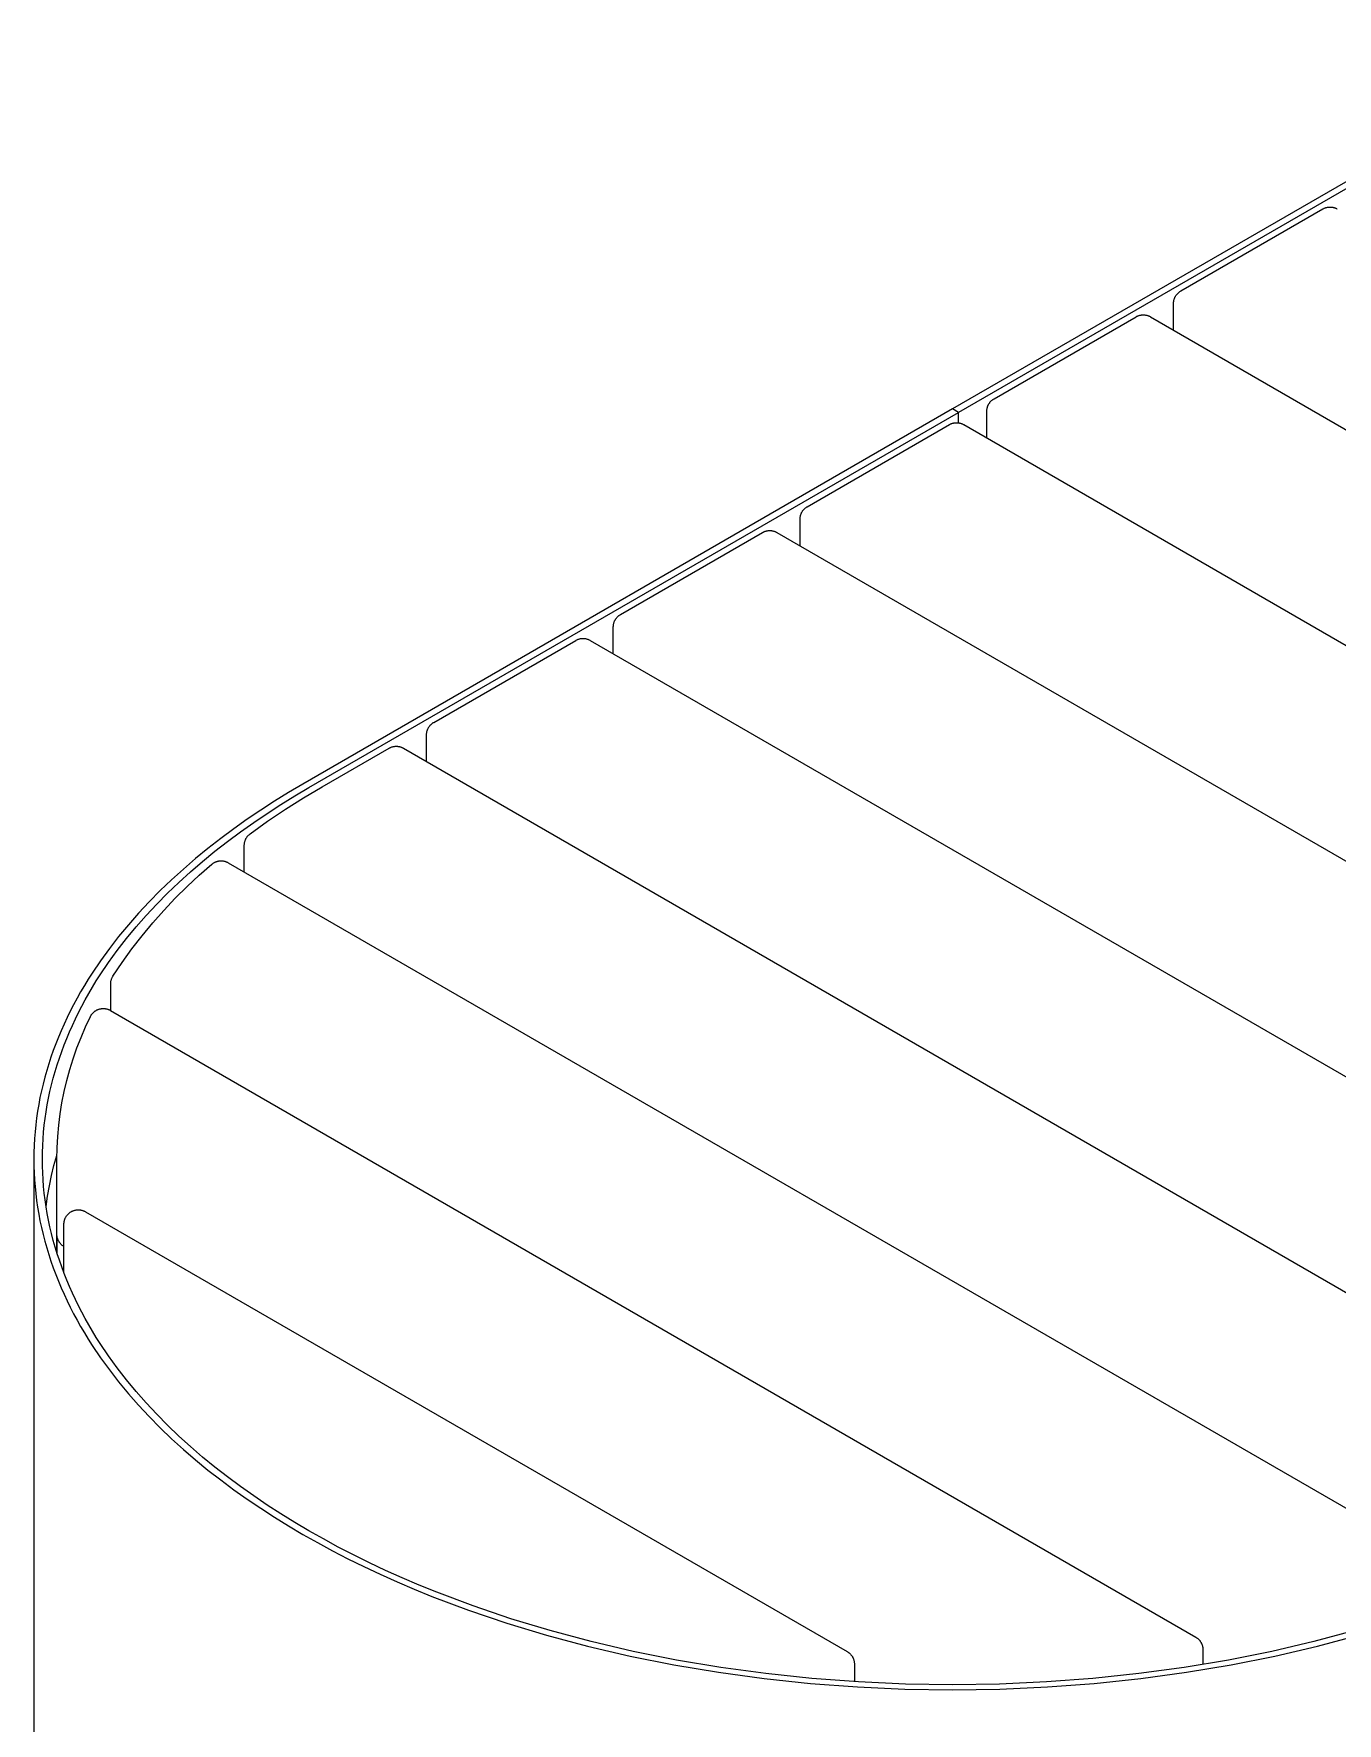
# Model space of a CAD drawing. Header units: inches. Extents: x -4 to 181, y -4 to 117.
# Drawn here: x 138.19 to 156.06, y 84.09 to 107.26 of the extents above; entities that cross this region are included whole.
import ezdxf

# ---------------------------------------------------------------- set-up
doc = ezdxf.new("R2010")
doc.units = ezdxf.units.IN
doc.layers.add('ZANO_R', color=7, linetype='Continuous', lineweight=0)

msp = doc.modelspace()

# ---------------------------------------------------------------- linework, layer by layer
at = {"layer": 'ZANO_R'}
for p, q in [((159.69412, 107.25643), (150.78564, 102.11311)), ((159.77764, 107.20821), (150.86916, 102.06489)), ((153.91654, 103.73015), (155.86527, 104.85525)), ((155.86527, 104.85525), (155.87108, 104.85847)), ((155.87108, 104.85847), (155.877, 104.8615)), ((155.877, 104.8615), (155.88302, 104.86433)), ((155.88302, 104.86433), (155.88913, 104.86695)), ((155.88913, 104.86695), (155.89533, 104.86937)), ((155.89533, 104.86937), (155.9016, 104.87157)), ((155.9016, 104.87157), (155.90795, 104.87356)), ((155.90795, 104.87356), (155.91435, 104.87534)), ((155.91435, 104.87534), (155.92082, 104.87689)), ((155.92082, 104.87689), (155.92733, 104.87823)), ((155.92733, 104.87823), (155.93389, 104.87935)), ((155.93389, 104.87935), (155.94048, 104.88025)), ((155.94048, 104.88025), (155.94709, 104.88092)), ((155.94709, 104.88092), (155.95373, 104.88137)), ((155.95373, 104.88137), (155.96037, 104.88159)), ((155.96037, 104.88159), (155.96702, 104.88159)), ((155.96702, 104.88159), (155.97367, 104.88137)), ((155.97367, 104.88137), (155.9803, 104.88092)), ((155.9803, 104.88092), (155.98692, 104.88025)), ((155.98692, 104.88025), (155.9935, 104.87935)), ((155.9935, 104.87935), (156.00006, 104.87823)), ((156.00006, 104.87823), (156.00657, 104.87689)), ((156.00657, 104.87689), (156.01304, 104.87534)), ((156.01304, 104.87534), (156.01945, 104.87356)), ((156.01945, 104.87356), (156.02579, 104.87157)), ((156.02579, 104.87157), (156.03206, 104.86937)), ((156.03206, 104.86937), (156.03826, 104.86695)), ((156.03826, 104.86695), (156.04437, 104.86433)), ((156.04437, 104.86433), (156.05039, 104.8615)), ((156.05039, 104.8615), (156.05631, 104.85847)), ((156.05631, 104.85847), (156.06212, 104.85525)), ((153.81811, 103.55967), (153.81823, 103.56632)), ((153.81811, 103.19342), (153.81811, 103.55967)), ((153.81823, 103.56632), (153.81856, 103.57296)), ((153.81856, 103.57296), (153.81912, 103.57958)), ((153.81912, 103.57958), (153.81991, 103.58619)), ((153.81991, 103.58619), (153.82091, 103.59276)), ((153.82091, 103.59276), (153.82214, 103.59929)), ((153.82214, 103.59929), (153.82359, 103.60578)), ((153.82359, 103.60578), (153.82526, 103.61222)), ((153.82526, 103.61222), (153.82714, 103.6186)), ((153.82714, 103.6186), (153.82924, 103.62491)), ((153.82924, 103.62491), (153.83155, 103.63114)), ((153.83155, 103.63114), (153.83407, 103.6373)), ((153.83407, 103.6373), (153.83679, 103.64336)), ((153.83679, 103.64336), (153.83972, 103.64933)), ((153.83972, 103.64933), (153.84285, 103.6552)), ((153.84285, 103.6552), (153.84617, 103.66096)), ((153.84617, 103.66096), (153.84969, 103.6666)), ((153.84969, 103.6666), (153.8534, 103.67212)), ((153.8534, 103.67212), (153.85729, 103.67752)), ((153.85729, 103.67752), (153.86136, 103.68278)), ((153.86136, 103.68278), (153.8656, 103.68789)), ((153.8656, 103.68789), (153.87002, 103.69286)), ((153.87002, 103.69286), (153.8746, 103.69768)), ((153.8746, 103.69768), (153.87934, 103.70235)), ((153.87934, 103.70235), (153.88424, 103.70684)), ((153.88424, 103.70684), (153.88928, 103.71118)), ((153.88928, 103.71118), (153.89447, 103.71533)), ((153.89447, 103.71533), (153.8998, 103.71932)), ((153.8998, 103.71932), (153.90525, 103.72311)), ((153.90525, 103.72311), (153.91084, 103.72673)), ((153.91084, 103.72673), (153.91654, 103.73015)), ((151.35535, 102.25144), (153.30408, 103.37654)), ((153.30408, 103.37654), (153.30989, 103.37977)), ((153.30989, 103.37977), (153.31581, 103.3828)), ((153.31581, 103.3828), (153.32183, 103.38563)), ((153.32183, 103.38563), (153.32794, 103.38825)), ((153.32794, 103.38825), (153.33414, 103.39066)), ((153.33414, 103.39066), (153.34041, 103.39287)), ((153.34041, 103.39287), (153.34676, 103.39486)), ((153.34676, 103.39486), (153.35316, 103.39663)), ((153.35316, 103.39663), (153.35963, 103.39819)), ((153.35963, 103.39819), (153.36614, 103.39953)), ((153.36614, 103.39953), (153.3727, 103.40065)), ((153.3727, 103.40065), (153.37929, 103.40154)), ((153.37929, 103.40154), (153.3859, 103.40222)), ((153.3859, 103.40222), (153.39254, 103.40266)), ((153.39254, 103.40266), (153.39918, 103.40289)), ((153.39918, 103.40289), (153.40583, 103.40289)), ((153.40583, 103.40289), (153.41248, 103.40266)), ((153.41248, 103.40266), (153.41911, 103.40222)), ((153.41911, 103.40222), (153.42573, 103.40154)), ((153.42573, 103.40154), (153.43232, 103.40065)), ((153.43232, 103.40065), (153.43887, 103.39953)), ((153.43887, 103.39953), (153.44538, 103.39819)), ((153.44538, 103.39819), (153.45185, 103.39663)), ((153.45185, 103.39663), (153.45826, 103.39486)), ((153.45826, 103.39486), (153.4646, 103.39287)), ((153.4646, 103.39287), (153.47087, 103.39066)), ((153.47087, 103.39066), (153.47707, 103.38825)), ((153.47707, 103.38825), (153.48318, 103.38563)), ((153.48318, 103.38563), (153.4892, 103.3828)), ((153.4892, 103.3828), (153.49512, 103.37977)), ((153.49512, 103.37977), (153.50093, 103.37654)), ((153.50093, 103.37654), (170.59409, 93.50781)), ((151.26805, 102.14621), (151.27036, 102.15244)), ((151.27036, 102.15244), (151.27288, 102.1586)), ((151.27288, 102.1586), (151.2756, 102.16466)), ((151.2756, 102.16466), (151.27853, 102.17063)), ((151.27853, 102.17063), (151.28166, 102.1765)), ((151.28166, 102.1765), (151.28498, 102.18226)), ((151.28498, 102.18226), (151.2885, 102.1879)), ((151.2885, 102.1879), (151.29221, 102.19342)), ((151.29221, 102.19342), (151.2961, 102.19881)), ((151.2961, 102.19881), (151.30017, 102.20407)), ((151.30017, 102.20407), (151.30441, 102.20919)), ((151.30441, 102.20919), (151.30883, 102.21416)), ((151.30883, 102.21416), (151.31341, 102.21898)), ((151.31341, 102.21898), (151.31815, 102.22364)), ((151.31815, 102.22364), (151.32305, 102.22814)), ((151.32305, 102.22814), (151.32809, 102.23247)), ((151.32809, 102.23247), (151.33328, 102.23663)), ((151.33328, 102.23663), (151.33861, 102.24061)), ((151.33861, 102.24061), (151.34407, 102.24441)), ((151.34407, 102.24441), (151.34965, 102.24802)), ((151.34965, 102.24802), (151.35535, 102.25144)), ((150.78564, 102.11311), (141.87715, 96.9698)), ((141.96067, 96.92158), (150.86916, 102.06489)), ((150.77922, 101.91416), (150.78557, 101.91616)), ((150.78557, 101.91616), (150.79198, 101.91793)), ((150.86916, 102.06489), (150.78564, 102.11311)), ((150.79198, 101.91793), (150.79844, 101.91949)), ((150.79844, 101.91949), (150.80495, 101.92083)), ((150.80495, 101.92083), (150.81151, 101.92194)), ((150.81151, 101.92194), (150.8181, 101.92284)), ((150.8181, 101.92284), (150.82471, 101.92351)), ((150.82471, 101.92351), (150.83135, 101.92396)), ((150.83135, 101.92396), (150.83799, 101.92419)), ((150.83799, 101.92419), (150.84464, 101.92419)), ((150.84464, 101.92419), (150.85129, 101.92396)), ((150.85129, 101.92396), (150.85792, 101.92351)), ((150.85792, 101.92351), (150.86454, 101.92284)), ((150.86454, 101.92284), (150.87113, 101.92194)), ((150.86916, 101.92224), (150.86916, 102.06489)), ((150.87113, 101.92194), (150.87768, 101.92083)), ((150.87768, 101.92083), (150.88419, 101.91949)), ((150.88419, 101.91949), (150.89066, 101.91793)), ((150.89066, 101.91793), (150.89707, 101.91616)), ((150.89707, 101.91616), (150.90341, 101.91416)), ((151.25692, 102.08097), (151.25704, 102.08761)), ((151.25692, 101.71472), (151.25692, 102.08097)), ((151.25704, 102.08761), (151.25737, 102.09426)), ((151.25737, 102.09426), (151.25793, 102.10088)), ((151.25793, 102.10088), (151.25872, 102.10748)), ((151.25872, 102.10748), (151.25972, 102.11406)), ((151.25972, 102.11406), (151.26095, 102.12059)), ((151.26095, 102.12059), (151.2624, 102.12708)), ((151.2624, 102.12708), (151.26407, 102.13352)), ((151.26407, 102.13352), (151.26595, 102.1399)), ((151.26595, 102.1399), (151.26805, 102.14621)), ((148.79416, 100.77274), (150.74289, 101.89784)), ((150.74289, 101.89784), (150.74871, 101.90107)), ((150.74871, 101.90107), (150.75462, 101.9041)), ((150.75462, 101.9041), (150.76064, 101.90692)), ((150.76064, 101.90692), (150.76675, 101.90955)), ((150.76675, 101.90955), (150.77295, 101.91196)), ((150.77295, 101.91196), (150.77922, 101.91416)), ((150.90341, 101.91416), (150.90968, 101.91196)), ((150.90968, 101.91196), (150.91588, 101.90955)), ((150.91588, 101.90955), (150.92199, 101.90692)), ((150.92199, 101.90692), (150.92801, 101.9041)), ((150.92801, 101.9041), (150.93393, 101.90107)), ((150.93393, 101.90107), (150.93974, 101.89784)), ((150.93974, 101.89784), (168.0329, 92.0291)), ((148.7669, 100.75377), (148.77209, 100.75793)), ((148.77209, 100.75793), (148.77742, 100.76191)), ((148.77742, 100.76191), (148.78288, 100.76571)), ((148.78288, 100.76571), (148.78846, 100.76932)), ((148.78846, 100.76932), (148.79416, 100.77274)), ((148.69573, 100.60226), (148.69585, 100.60891)), ((148.69573, 100.23601), (148.69573, 100.60226)), ((148.69585, 100.60891), (148.69618, 100.61555)), ((148.69618, 100.61555), (148.69674, 100.62218)), ((148.69674, 100.62218), (148.69753, 100.62878)), ((148.69753, 100.62878), (148.69854, 100.63535)), ((148.69854, 100.63535), (148.69976, 100.64189)), ((148.69976, 100.64189), (148.70121, 100.64838)), ((148.70121, 100.64838), (148.70288, 100.65482)), ((148.70288, 100.65482), (148.70476, 100.66119)), ((148.70476, 100.66119), (148.70686, 100.6675)), ((148.70686, 100.6675), (148.70917, 100.67374)), ((148.70917, 100.67374), (148.71169, 100.67989)), ((148.71169, 100.67989), (148.71441, 100.68596)), ((148.71441, 100.68596), (148.71734, 100.69193)), ((148.71734, 100.69193), (148.72047, 100.69779)), ((148.72047, 100.69779), (148.72379, 100.70355)), ((148.72379, 100.70355), (148.72731, 100.7092)), ((148.72731, 100.7092), (148.73102, 100.71472)), ((148.73102, 100.71472), (148.73491, 100.72011)), ((148.73491, 100.72011), (148.73898, 100.72537)), ((148.73898, 100.72537), (148.74322, 100.73049)), ((148.74322, 100.73049), (148.74764, 100.73546)), ((148.74764, 100.73546), (148.75222, 100.74028)), ((148.75222, 100.74028), (148.75696, 100.74494)), ((148.75696, 100.74494), (148.76186, 100.74944)), ((148.76186, 100.74944), (148.7669, 100.75377)), ((146.23297, 99.29404), (148.1817, 100.41914)), ((148.1817, 100.41914), (148.18752, 100.42236)), ((148.18752, 100.42236), (148.19344, 100.42539)), ((148.19344, 100.42539), (148.19945, 100.42822)), ((148.19945, 100.42822), (148.20556, 100.43084)), ((148.20556, 100.43084), (148.21176, 100.43326)), ((148.21176, 100.43326), (148.21803, 100.43546)), ((148.21803, 100.43546), (148.22438, 100.43745)), ((148.22438, 100.43745), (148.23079, 100.43923)), ((148.23079, 100.43923), (148.23725, 100.44078)), ((148.23725, 100.44078), (148.24376, 100.44212)), ((148.24376, 100.44212), (148.25032, 100.44324)), ((148.25032, 100.44324), (148.25691, 100.44414)), ((148.25691, 100.44414), (148.26352, 100.44481)), ((148.26352, 100.44481), (148.27016, 100.44526)), ((148.27016, 100.44526), (148.2768, 100.44548)), ((148.2768, 100.44548), (148.28345, 100.44548)), ((148.28345, 100.44548), (148.2901, 100.44526)), ((148.2901, 100.44526), (148.29673, 100.44481)), ((148.29673, 100.44481), (148.30335, 100.44414)), ((148.30335, 100.44414), (148.30994, 100.44324)), ((148.30994, 100.44324), (148.31649, 100.44212)), ((148.31649, 100.44212), (148.323, 100.44078)), ((148.323, 100.44078), (148.32947, 100.43923)), ((148.32947, 100.43923), (148.33588, 100.43745)), ((148.33588, 100.43745), (148.34222, 100.43546)), ((148.34222, 100.43546), (148.3485, 100.43326)), ((148.3485, 100.43326), (148.35469, 100.43084)), ((148.35469, 100.43084), (148.3608, 100.42822)), ((148.3608, 100.42822), (148.36682, 100.42539)), ((148.36682, 100.42539), (148.37274, 100.42236)), ((148.37274, 100.42236), (148.37855, 100.41914)), ((148.37855, 100.41914), (165.47171, 90.5504)), ((146.13466, 99.13021), (146.13499, 99.13685)), ((146.13499, 99.13685), (146.13555, 99.14347)), ((146.13555, 99.14347), (146.13634, 99.15008)), ((146.13634, 99.15008), (146.13735, 99.15665)), ((146.13735, 99.15665), (146.13857, 99.16318)), ((146.13857, 99.16318), (146.14002, 99.16967)), ((146.14002, 99.16967), (146.14169, 99.17611)), ((146.14169, 99.17611), (146.14357, 99.18249)), ((146.14357, 99.18249), (146.14567, 99.1888)), ((146.14567, 99.1888), (146.14798, 99.19503)), ((146.14798, 99.19503), (146.1505, 99.20119)), ((146.1505, 99.20119), (146.15322, 99.20725)), ((146.15322, 99.20725), (146.15615, 99.21322)), ((146.15615, 99.21322), (146.15928, 99.21909)), ((146.15928, 99.21909), (146.1626, 99.22485)), ((146.1626, 99.22485), (146.16612, 99.23049)), ((146.16612, 99.23049), (146.16983, 99.23601)), ((146.16983, 99.23601), (146.17372, 99.24141)), ((146.17372, 99.24141), (146.17779, 99.24666)), ((146.17779, 99.24666), (146.18203, 99.25178)), ((146.18203, 99.25178), (146.18645, 99.25675)), ((146.18645, 99.25675), (146.19103, 99.26157)), ((146.19103, 99.26157), (146.19577, 99.26624)), ((146.19577, 99.26624), (146.20067, 99.27073)), ((146.20067, 99.27073), (146.20571, 99.27507)), ((146.20571, 99.27507), (146.2109, 99.27922)), ((146.2109, 99.27922), (146.21623, 99.28321)), ((146.21623, 99.28321), (146.22169, 99.287)), ((146.22169, 99.287), (146.22727, 99.29062)), ((146.22727, 99.29062), (146.23297, 99.29404)), ((143.67178, 97.81533), (145.62051, 98.94043)), ((145.62051, 98.94043), (145.62633, 98.94366)), ((145.62633, 98.94366), (145.63225, 98.94669)), ((145.63225, 98.94669), (145.63826, 98.94952)), ((145.63826, 98.94952), (145.64437, 98.95214)), ((145.64437, 98.95214), (145.65057, 98.95455)), ((145.65057, 98.95455), (145.65684, 98.95676)), ((145.65684, 98.95676), (145.66319, 98.95875)), ((145.66319, 98.95875), (145.6696, 98.96052)), ((145.6696, 98.96052), (145.67606, 98.96208)), ((145.67606, 98.96208), (145.68257, 98.96342)), ((145.68257, 98.96342), (145.68913, 98.96454)), ((145.68913, 98.96454), (145.69572, 98.96543)), ((145.69572, 98.96543), (145.70233, 98.96611)), ((145.70233, 98.96611), (145.70897, 98.96655)), ((145.70897, 98.96655), (145.71561, 98.96678)), ((145.71561, 98.96678), (145.72226, 98.96678)), ((145.72226, 98.96678), (145.72891, 98.96655)), ((145.72891, 98.96655), (145.73554, 98.96611)), ((145.73554, 98.96611), (145.74216, 98.96543)), ((145.74216, 98.96543), (145.74875, 98.96454)), ((145.74875, 98.96454), (145.7553, 98.96342)), ((145.7553, 98.96342), (145.76182, 98.96208)), ((145.76182, 98.96208), (145.76828, 98.96052)), ((145.76828, 98.96052), (145.77469, 98.95875)), ((145.77469, 98.95875), (145.78103, 98.95676)), ((145.78103, 98.95676), (145.78731, 98.95455)), ((145.78731, 98.95455), (145.7935, 98.95214)), ((145.7935, 98.95214), (145.79961, 98.94952)), ((145.79961, 98.94952), (145.80563, 98.94669)), ((145.80563, 98.94669), (145.81155, 98.94366)), ((145.81155, 98.94366), (145.81736, 98.94043)), ((145.81736, 98.94043), (162.91052, 89.0717)), ((146.13454, 99.12356), (146.13466, 99.13021)), ((146.13454, 98.75731), (146.13454, 99.12356)), ((143.59809, 97.74039), (143.60142, 97.74615)), ((143.60142, 97.74615), (143.60493, 97.75179)), ((143.60493, 97.75179), (143.60864, 97.75731)), ((143.60864, 97.75731), (143.61253, 97.7627)), ((143.61253, 97.7627), (143.6166, 97.76796)), ((143.6166, 97.76796), (143.62084, 97.77308)), ((143.62084, 97.77308), (143.62526, 97.77805)), ((143.62526, 97.77805), (143.62984, 97.78287)), ((143.62984, 97.78287), (143.63458, 97.78753)), ((143.63458, 97.78753), (143.63948, 97.79203)), ((143.63948, 97.79203), (143.64452, 97.79636)), ((143.64452, 97.79636), (143.64971, 97.80052)), ((143.64971, 97.80052), (143.65504, 97.8045)), ((143.65504, 97.8045), (143.6605, 97.8083)), ((143.6605, 97.8083), (143.66608, 97.81191)), ((143.66608, 97.81191), (143.67178, 97.81533)), ((143.57336, 97.64486), (143.57347, 97.6515)), ((143.57336, 97.27861), (143.57336, 97.64486)), ((143.57347, 97.6515), (143.5738, 97.65814)), ((143.5738, 97.65814), (143.57437, 97.66477)), ((143.57437, 97.66477), (143.57515, 97.67137)), ((143.57515, 97.67137), (143.57616, 97.67795)), ((143.57616, 97.67795), (143.57739, 97.68448)), ((143.57739, 97.68448), (143.57883, 97.69097)), ((143.57883, 97.69097), (143.5805, 97.69741)), ((143.5805, 97.69741), (143.58238, 97.70379)), ((143.58238, 97.70379), (143.58448, 97.7101)), ((143.58448, 97.7101), (143.58679, 97.71633)), ((143.58679, 97.71633), (143.58931, 97.72249)), ((143.58931, 97.72249), (143.59203, 97.72855)), ((143.59203, 97.72855), (143.59496, 97.73452)), ((143.59496, 97.73452), (143.59809, 97.74039)), ((142.14064, 96.93133), (143.05932, 97.46173)), ((143.05932, 97.46173), (143.06514, 97.46496)), ((143.06514, 97.46496), (143.07106, 97.46799)), ((143.07106, 97.46799), (143.07708, 97.47081)), ((143.07708, 97.47081), (143.08319, 97.47344)), ((143.08319, 97.47344), (143.08938, 97.47585)), ((143.08938, 97.47585), (143.09565, 97.47805)), ((143.09565, 97.47805), (143.102, 97.48004)), ((143.102, 97.48004), (143.10841, 97.48182)), ((143.10841, 97.48182), (143.11487, 97.48338)), ((143.11487, 97.48338), (143.12139, 97.48472)), ((143.12139, 97.48472), (143.12794, 97.48583)), ((143.12794, 97.48583), (143.13453, 97.48673)), ((143.13453, 97.48673), (143.14114, 97.4874)), ((143.14114, 97.4874), (143.14778, 97.48785)), ((143.14778, 97.48785), (143.15442, 97.48808)), ((143.15442, 97.48808), (143.16107, 97.48808)), ((143.16107, 97.48808), (143.16772, 97.48785)), ((143.16772, 97.48785), (143.17435, 97.4874)), ((143.17435, 97.4874), (143.18097, 97.48673)), ((143.18097, 97.48673), (143.18756, 97.48583)), ((143.18756, 97.48583), (143.19411, 97.48472)), ((143.19411, 97.48472), (143.20063, 97.48338)), ((143.20063, 97.48338), (143.20709, 97.48182)), ((143.20709, 97.48182), (143.2135, 97.48004)), ((143.2135, 97.48004), (143.21984, 97.47805)), ((143.21984, 97.47805), (143.22612, 97.47585)), ((143.22612, 97.47585), (143.23231, 97.47344)), ((143.23231, 97.47344), (143.23842, 97.47081)), ((143.23842, 97.47081), (143.24444, 97.46799)), ((143.24444, 97.46799), (143.25036, 97.46496)), ((143.25036, 97.46496), (143.25617, 97.46173)), ((143.25617, 97.46173), (160.34933, 87.59299)), ((141.68162, 96.85437), (141.48887, 96.73539)), ((141.87715, 96.9698), (141.68162, 96.85437)), ((141.76697, 96.80723), (141.96067, 96.92158)), ((141.88749, 96.78102), (142.14064, 96.93133)), ((141.29915, 96.61288), (141.11272, 96.48684)), ((141.48887, 96.73539), (141.29915, 96.61288)), ((141.38809, 96.568), (141.57603, 96.68937)), ((141.39425, 96.45956), (141.63864, 96.62372)), ((141.57603, 96.68937), (141.76697, 96.80723)), ((141.63864, 96.62372), (141.88749, 96.78102)), ((140.92982, 96.3573), (140.75071, 96.2243)), ((141.11272, 96.48684), (140.92982, 96.3573)), ((141.02222, 96.31483), (141.20341, 96.44315)), ((141.15454, 96.28866), (141.39425, 96.45956)), ((141.20341, 96.44315), (141.38809, 96.568)), ((140.75071, 96.2243), (140.57564, 96.08786)), ((140.67136, 96.04791), (140.84479, 96.18307)), ((140.84479, 96.18307), (141.02222, 96.31483)), ((141.07446, 96.13018), (141.07458, 96.13701)), ((141.07446, 95.76394), (141.07446, 96.13018)), ((141.07458, 96.13701), (141.07494, 96.14382)), ((141.07494, 96.14382), (141.07553, 96.15061)), ((141.07553, 96.15061), (141.07635, 96.15739)), ((141.07635, 96.15739), (141.07741, 96.16412)), ((141.07741, 96.16412), (141.0787, 96.17082)), ((141.0787, 96.17082), (141.08023, 96.17747)), ((141.08023, 96.17747), (141.08198, 96.18407)), ((141.08198, 96.18407), (141.08396, 96.19059)), ((141.08396, 96.19059), (141.08617, 96.19705)), ((141.08617, 96.19705), (141.0886, 96.20342)), ((141.0886, 96.20342), (141.09124, 96.20971)), ((141.09124, 96.20971), (141.09411, 96.2159)), ((141.09411, 96.2159), (141.09718, 96.22199)), ((141.09718, 96.22199), (141.10047, 96.22797)), ((141.10047, 96.22797), (141.10396, 96.23383)), ((141.10396, 96.23383), (141.10765, 96.23957)), ((141.10765, 96.23957), (141.11154, 96.24517)), ((141.11154, 96.24517), (141.11562, 96.25064)), ((141.11562, 96.25064), (141.11989, 96.25596)), ((141.11989, 96.25596), (141.12434, 96.26113)), ((141.12434, 96.26113), (141.12896, 96.26615)), ((141.12896, 96.26615), (141.13376, 96.271)), ((141.13376, 96.271), (141.13872, 96.27568)), ((141.13872, 96.27568), (141.14384, 96.28019)), ((141.14384, 96.28019), (141.14912, 96.28451)), ((141.14912, 96.28451), (141.15454, 96.28866)), ((140.40486, 95.94804), (140.23864, 95.80488)), ((140.33751, 95.76758), (140.50218, 95.9094)), ((140.57564, 96.08786), (140.40486, 95.94804)), ((140.50218, 95.9094), (140.67136, 96.04791)), ((140.65745, 95.89105), (140.66326, 95.89427)), ((140.66326, 95.89427), (140.66918, 95.8973)), ((140.66918, 95.8973), (140.6752, 95.90013)), ((140.6752, 95.90013), (140.68131, 95.90275)), ((140.68131, 95.90275), (140.68751, 95.90517)), ((140.68751, 95.90517), (140.69378, 95.90737)), ((140.69378, 95.90737), (140.70012, 95.90936)), ((140.70012, 95.90936), (140.70653, 95.91114)), ((140.70653, 95.91114), (140.713, 95.91269)), ((140.713, 95.91269), (140.71951, 95.91403)), ((140.71951, 95.91403), (140.72607, 95.91515)), ((140.72607, 95.91515), (140.73265, 95.91605)), ((140.73265, 95.91605), (140.73927, 95.91672)), ((140.73927, 95.91672), (140.7459, 95.91717)), ((140.7459, 95.91717), (140.75255, 95.91739)), ((140.75255, 95.91739), (140.7592, 95.91739)), ((140.7592, 95.91739), (140.76584, 95.91717)), ((140.76584, 95.91717), (140.77248, 95.91672)), ((140.77248, 95.91672), (140.77909, 95.91605)), ((140.77909, 95.91605), (140.78568, 95.91515)), ((140.78568, 95.91515), (140.79224, 95.91403)), ((140.79224, 95.91403), (140.79875, 95.91269)), ((140.79875, 95.91269), (140.80522, 95.91114)), ((140.80522, 95.91114), (140.81162, 95.90936)), ((140.81162, 95.90936), (140.81797, 95.90737)), ((140.81797, 95.90737), (140.82424, 95.90517)), ((140.82424, 95.90517), (140.83044, 95.90275)), ((140.83044, 95.90275), (140.83655, 95.90013)), ((140.83655, 95.90013), (140.84257, 95.8973)), ((140.84257, 95.8973), (140.84849, 95.89427)), ((140.84849, 95.89427), (140.8543, 95.89105)), ((140.23864, 95.80488), (140.07721, 95.65844)), ((140.17761, 95.62252), (140.33751, 95.76758)), ((140.28841, 95.56473), (140.45553, 95.72011)), ((140.45553, 95.72011), (140.62764, 95.86993)), ((140.62764, 95.86993), (140.63233, 95.87383)), ((140.63233, 95.87383), (140.63714, 95.87758)), ((140.63714, 95.87758), (140.64206, 95.88118)), ((140.64206, 95.88118), (140.64708, 95.88463)), ((140.64708, 95.88463), (140.65222, 95.88792)), ((140.65222, 95.88792), (140.65745, 95.89105)), ((140.8543, 95.89105), (157.62883, 86.20627)), ((139.92085, 95.5088), (139.76979, 95.35603)), ((139.87306, 95.32294), (140.02271, 95.47428)), ((140.07721, 95.65844), (139.92085, 95.5088)), ((140.02271, 95.47428), (140.17761, 95.62252)), ((140.12647, 95.40397), (140.28841, 95.56473)), ((139.62428, 95.20022), (139.48457, 95.04144)), ((139.76979, 95.35603), (139.62428, 95.20022)), ((139.72892, 95.16859), (139.87306, 95.32294)), ((139.8188, 95.06698), (139.96988, 95.23799)), ((139.96988, 95.23799), (140.12647, 95.40397)), ((139.48457, 95.04144), (139.35089, 94.87982)), ((139.45809, 94.85119), (139.59052, 95.0113)), ((139.59052, 95.0113), (139.72892, 95.16859)), ((139.67341, 94.89111), (139.8188, 95.06698)), ((139.35089, 94.87982), (139.22347, 94.71545)), ((139.33186, 94.68836), (139.45809, 94.85119)), ((139.53385, 94.71058), (139.67341, 94.89111)), ((139.10253, 94.54844), (138.9883, 94.37893)), ((139.0989, 94.355), (139.21206, 94.52292)), ((139.22347, 94.71545), (139.10253, 94.54844)), ((139.21206, 94.52292), (139.33186, 94.68836)), ((139.27283, 94.33629), (139.40027, 94.52557)), ((139.40027, 94.52557), (139.53385, 94.71058)), ((138.93376, 94.29327), (138.88098, 94.20704)), ((138.9883, 94.37893), (138.93376, 94.29327)), ((139.04487, 94.27015), (139.0989, 94.355)), ((139.24602, 94.26977), (139.24743, 94.27617)), ((139.24743, 94.27617), (139.24905, 94.28253)), ((139.24905, 94.28253), (139.25088, 94.28882)), ((139.25088, 94.28882), (139.25292, 94.29505)), ((139.25292, 94.29505), (139.25517, 94.30121)), ((139.25517, 94.30121), (139.25762, 94.30729)), ((139.25762, 94.30729), (139.26027, 94.31329)), ((139.26027, 94.31329), (139.26312, 94.31919)), ((139.26312, 94.31919), (139.26616, 94.325)), ((139.26616, 94.325), (139.2694, 94.3307)), ((139.2694, 94.3307), (139.27283, 94.33629)), ((138.82997, 94.12024), (138.78076, 94.03291)), ((138.88098, 94.20704), (138.82997, 94.12024)), ((138.8933, 94.01222), (138.94205, 94.09874)), ((138.94205, 94.09874), (138.99258, 94.18472)), ((138.99258, 94.18472), (139.04487, 94.27015)), ((139.2421, 94.23069), (139.24221, 94.23725)), ((139.2421, 93.86444), (139.2421, 94.23069)), ((139.24221, 94.23725), (139.24254, 94.2438)), ((139.24254, 94.2438), (139.24308, 94.25033)), ((139.24308, 94.25033), (139.24385, 94.25684)), ((139.24385, 94.25684), (139.24483, 94.26332)), ((139.24483, 94.26332), (139.24602, 94.26977)), ((138.68783, 93.85668), (138.64415, 93.76782)), ((138.73337, 93.94505), (138.68783, 93.85668)), ((138.78076, 94.03291), (138.73337, 93.94505)), ((138.75798, 93.74962), (138.80124, 93.83764)), ((138.80124, 93.83764), (138.84636, 93.92518)), ((138.84636, 93.92518), (138.8933, 94.01222)), ((138.97618, 93.80388), (138.97986, 93.80929)), ((138.97986, 93.80929), (138.98373, 93.81457)), ((138.98373, 93.81457), (138.98777, 93.81972)), ((138.98777, 93.81972), (138.99197, 93.82474)), ((138.99197, 93.82474), (138.99634, 93.82961)), ((138.99634, 93.82961), (139.00087, 93.83433)), ((139.00087, 93.83433), (139.00556, 93.8389)), ((139.00556, 93.8389), (139.01039, 93.84331)), ((139.01039, 93.84331), (139.01537, 93.84756)), ((139.01537, 93.84756), (139.02049, 93.85164)), ((139.02049, 93.85164), (139.02573, 93.85555)), ((139.02573, 93.85555), (139.03111, 93.85928)), ((139.03111, 93.85928), (139.03661, 93.86283)), ((139.03661, 93.86283), (139.04222, 93.86619)), ((139.04222, 93.86619), (139.04803, 93.86942)), ((139.04803, 93.86942), (139.05395, 93.87245)), ((139.05395, 93.87245), (139.05997, 93.87528)), ((139.05997, 93.87528), (139.06608, 93.8779)), ((139.06608, 93.8779), (139.07228, 93.88031)), ((139.07228, 93.88031), (139.07855, 93.88252)), ((139.07855, 93.88252), (139.0849, 93.88451)), ((139.0849, 93.88451), (139.0913, 93.88628)), ((139.0913, 93.88628), (139.09777, 93.88784)), ((139.09777, 93.88784), (139.10428, 93.88918)), ((139.10428, 93.88918), (139.11084, 93.8903)), ((139.11084, 93.8903), (139.11743, 93.89119)), ((139.11743, 93.89119), (139.12404, 93.89186)), ((139.12404, 93.89186), (139.13068, 93.89231)), ((139.13068, 93.89231), (139.13732, 93.89254)), ((139.13732, 93.89254), (139.14397, 93.89254)), ((139.14397, 93.89254), (139.15062, 93.89231)), ((139.15062, 93.89231), (139.15725, 93.89186)), ((139.15725, 93.89186), (139.16387, 93.89119)), ((139.16387, 93.89119), (139.17045, 93.8903)), ((139.17045, 93.8903), (139.17701, 93.88918)), ((139.17701, 93.88918), (139.18352, 93.88784)), ((139.18352, 93.88784), (139.18999, 93.88628)), ((139.18999, 93.88628), (139.1964, 93.88451)), ((139.1964, 93.88451), (139.20274, 93.88252)), ((139.20274, 93.88252), (139.20901, 93.88031)), ((139.20901, 93.88031), (139.21521, 93.8779)), ((139.21521, 93.8779), (139.22132, 93.87528)), ((139.22132, 93.87528), (139.22734, 93.87245)), ((139.22734, 93.87245), (139.23326, 93.86942)), ((139.23326, 93.86942), (139.23907, 93.86619)), ((139.23907, 93.86619), (154.12167, 85.27372)), ((138.56248, 93.58873), (138.52453, 93.49853)), ((138.60236, 93.6785), (138.56248, 93.58873)), ((138.64415, 93.76782), (138.60236, 93.6785)), ((138.67707, 93.57221), (138.71658, 93.66114)), ((138.71658, 93.66114), (138.75798, 93.74962)), ((138.83542, 93.49702), (138.89689, 93.64018)), ((138.89689, 93.64018), (138.96329, 93.78112)), ((138.96329, 93.78112), (138.96622, 93.78697)), ((138.96622, 93.78697), (138.96935, 93.79272)), ((138.96935, 93.79272), (138.97267, 93.79836)), ((138.97267, 93.79836), (138.97618, 93.80388)), ((138.48852, 93.40793), (138.45447, 93.31694)), ((138.52453, 93.49853), (138.48852, 93.40793)), ((138.57007, 93.30297), (138.6038, 93.3931)), ((138.6038, 93.3931), (138.63947, 93.48286)), ((138.63947, 93.48286), (138.67707, 93.57221)), ((138.72761, 93.20471), (138.77897, 93.3518)), ((138.77897, 93.3518), (138.83542, 93.49702)), ((138.39232, 93.13388), (138.36426, 93.04186)), ((138.4224, 93.22558), (138.39232, 93.13388)), ((138.45447, 93.31694), (138.4224, 93.22558)), ((138.48071, 93.03047), (138.50851, 93.12163)), ((138.50851, 93.12163), (138.5383, 93.21247)), ((138.5383, 93.21247), (138.57007, 93.30297)), ((138.68138, 93.05593), (138.72761, 93.20471)), ((138.33821, 92.94954), (138.3142, 92.85694)), ((138.36426, 93.04186), (138.33821, 92.94954)), ((138.43112, 92.84728), (138.45491, 92.93901)), ((138.45491, 92.93901), (138.48071, 93.03047)), ((138.60458, 92.75399), (138.64035, 92.90563)), ((138.64035, 92.90563), (138.68138, 93.05593)), ((138.27234, 92.67099), (138.25451, 92.57769)), ((138.29224, 92.76408), (138.27234, 92.67099)), ((138.3142, 92.85694), (138.29224, 92.76408)), ((138.37199, 92.57064), (138.38965, 92.66307)), ((138.38965, 92.66307), (138.40937, 92.75529)), ((138.40937, 92.75529), (138.43112, 92.84728)), ((138.57409, 92.6012), (138.60458, 92.75399)), ((138.23875, 92.4842), (138.22508, 92.39054)), ((138.25451, 92.57769), (138.23875, 92.4842)), ((138.34283, 92.38526), (138.35638, 92.47803)), ((138.35638, 92.47803), (138.37199, 92.57064)), ((138.52914, 92.29291), (138.54893, 92.44745)), ((138.54893, 92.44745), (138.57409, 92.6012)), ((138.20401, 92.20284), (138.19663, 92.10883)), ((138.2135, 92.29675), (138.20401, 92.20284)), ((138.22508, 92.39054), (138.2135, 92.29675)), ((138.31466, 92.10618), (138.32197, 92.19931)), ((138.32197, 92.19931), (138.33136, 92.29234)), ((138.33136, 92.29234), (138.34283, 92.38526)), ((138.51472, 92.13778), (138.52914, 92.29291)), ((138.19136, 92.01475), (138.18819, 91.92063)), ((138.19663, 92.10883), (138.19136, 92.01475)), ((138.3063, 91.91975), (138.30943, 92.01299)), ((138.30943, 92.01299), (138.31466, 92.10618)), ((138.5021, 91.82648), (138.5057, 91.98224)), ((138.5057, 91.98224), (138.51472, 92.13778)), ((138.18819, 91.92063), (138.18714, 91.82648)), ((138.18714, 91.82648), (138.18819, 91.73233)), ((138.18714, 91.82648), (138.18714, 70.77103)), ((138.18819, 91.73233), (138.19136, 91.63821)), ((138.30525, 91.82648), (138.3063, 91.91975)), ((138.3063, 91.73321), (138.30525, 91.82648)), ((138.30943, 91.63997), (138.3063, 91.73321)), ((138.42993, 91.60135), (138.46388, 91.74087)), ((138.46388, 91.74087), (138.50243, 91.87918)), ((138.5021, 90.9264), (138.5021, 91.82648)), ((138.19136, 91.63821), (138.19663, 91.54413)), ((138.19663, 91.54413), (138.20401, 91.45012)), ((138.31466, 91.54677), (138.30943, 91.63997)), ((138.32197, 91.45365), (138.31466, 91.54677)), ((138.40062, 91.46079), (138.42993, 91.60135)), ((138.20401, 91.45012), (138.2135, 91.35621)), ((138.2135, 91.35621), (138.22508, 91.26241)), ((138.22508, 91.26241), (138.23875, 91.16876)), ((138.33136, 91.36062), (138.32197, 91.45365)), ((138.34283, 91.2677), (138.33136, 91.36062)), ((138.35638, 91.17493), (138.34283, 91.2677)), ((138.35603, 91.17715), (138.37598, 91.31934)), ((138.37598, 91.31934), (138.40062, 91.46079)), ((138.23875, 91.16876), (138.25451, 91.07527)), ((138.25451, 91.07527), (138.27234, 90.98197)), ((138.37199, 91.08231), (138.35638, 91.17493)), ((138.38965, 90.98989), (138.37199, 91.08231)), ((138.62245, 91.02597), (138.62558, 91.03184)), ((138.62558, 91.03184), (138.6289, 91.0376)), ((138.6289, 91.0376), (138.63242, 91.04324)), ((138.63242, 91.04324), (138.63613, 91.04876)), ((138.63613, 91.04876), (138.64002, 91.05416)), ((138.64002, 91.05416), (138.64409, 91.05942)), ((138.64409, 91.05942), (138.64833, 91.06453)), ((138.64833, 91.06453), (138.65275, 91.06951)), ((138.65275, 91.06951), (138.65733, 91.07432)), ((138.65733, 91.07432), (138.66207, 91.07899)), ((138.66207, 91.07899), (138.66697, 91.08349)), ((138.66697, 91.08349), (138.67201, 91.08782)), ((138.67201, 91.08782), (138.6772, 91.09198)), ((138.6772, 91.09198), (138.68253, 91.09596)), ((138.68253, 91.09596), (138.68799, 91.09975)), ((138.68799, 91.09975), (138.69357, 91.10337)), ((138.69357, 91.10337), (138.69927, 91.10679)), ((138.69927, 91.10679), (138.70508, 91.11002)), ((138.70508, 91.11002), (138.711, 91.11304)), ((138.711, 91.11304), (138.71702, 91.11587)), ((138.71702, 91.11587), (138.72313, 91.11849)), ((138.72313, 91.11849), (138.72933, 91.12091)), ((138.72933, 91.12091), (138.7356, 91.12311)), ((138.7356, 91.12311), (138.74195, 91.1251)), ((138.74195, 91.1251), (138.74835, 91.12688)), ((138.74835, 91.12688), (138.75482, 91.12844)), ((138.75482, 91.12844), (138.76133, 91.12977)), ((138.76133, 91.12977), (138.76789, 91.13089)), ((138.76789, 91.13089), (138.77448, 91.13179)), ((138.77448, 91.13179), (138.78109, 91.13246)), ((138.78109, 91.13246), (138.78773, 91.13291)), ((138.78773, 91.13291), (138.79437, 91.13313)), ((138.79437, 91.13313), (138.80102, 91.13313)), ((138.80102, 91.13313), (138.80767, 91.13291)), ((138.80767, 91.13291), (138.8143, 91.13246)), ((138.8143, 91.13246), (138.82092, 91.13179)), ((138.82092, 91.13179), (138.8275, 91.13089)), ((138.8275, 91.13089), (138.83406, 91.12977)), ((138.83406, 91.12977), (138.84057, 91.12844)), ((138.84057, 91.12844), (138.84704, 91.12688)), ((138.84704, 91.12688), (138.85345, 91.1251)), ((138.85345, 91.1251), (138.85979, 91.12311)), ((138.85979, 91.12311), (138.86606, 91.12091)), ((138.86606, 91.12091), (138.87226, 91.11849)), ((138.87226, 91.11849), (138.87837, 91.11587)), ((138.87837, 91.11587), (138.88439, 91.11304)), ((138.88439, 91.11304), (138.89031, 91.11002)), ((138.89031, 91.11002), (138.89612, 91.10679)), ((138.89612, 91.10679), (149.34225, 85.07572)), ((138.27234, 90.98197), (138.29224, 90.88888)), ((138.29224, 90.88888), (138.3142, 90.79602)), ((138.40937, 90.89767), (138.38965, 90.98989)), ((138.43112, 90.80568), (138.40937, 90.89767)), ((138.45491, 90.71395), (138.43112, 90.80568)), ((138.5042, 90.79308), (138.5021, 90.9264)), ((138.50218, 90.74029), (138.50288, 90.8454)), ((138.60084, 90.93631), (138.60096, 90.94296)), ((138.60084, 90.26754), (138.60084, 90.93631)), ((138.60096, 90.94296), (138.60129, 90.9496)), ((138.60129, 90.9496), (138.60185, 90.95623)), ((138.60185, 90.95623), (138.60264, 90.96283)), ((138.60264, 90.96283), (138.60365, 90.9694)), ((138.60365, 90.9694), (138.60487, 90.97594)), ((138.60487, 90.97594), (138.60632, 90.98243)), ((138.60632, 90.98243), (138.60799, 90.98886)), ((138.60799, 90.98886), (138.60987, 90.99524)), ((138.60987, 90.99524), (138.61197, 91.00155)), ((138.61197, 91.00155), (138.61428, 91.00779)), ((138.61428, 91.00779), (138.6168, 91.01394)), ((138.6168, 91.01394), (138.61952, 91.02)), ((138.61952, 91.02), (138.62245, 91.02597)), ((138.3142, 90.79602), (138.33821, 90.70342)), ((138.33821, 90.70342), (138.36426, 90.6111)), ((138.36426, 90.6111), (138.39232, 90.51908)), ((138.48071, 90.62249), (138.45491, 90.71395)), ((138.50851, 90.53133), (138.48071, 90.62249)), ((138.5021, 90.76567), (138.5021, 90.66923)), ((138.5021, 90.66923), (138.50396, 90.54578)), ((138.50418, 90.63519), (138.50218, 90.74029)), ((138.50888, 90.53018), (138.50418, 90.63519)), ((138.50454, 90.78626), (138.5042, 90.79308)), ((138.50511, 90.77946), (138.50454, 90.78626)), ((138.50591, 90.77268), (138.50511, 90.77946)), ((138.50695, 90.76593), (138.50591, 90.77268)), ((138.50823, 90.75923), (138.50695, 90.76593)), ((138.50973, 90.75257), (138.50823, 90.75923)), ((138.51147, 90.74596), (138.50973, 90.75257)), ((138.51343, 90.73943), (138.51147, 90.74596)), ((138.51562, 90.73296), (138.51343, 90.73943)), ((138.51803, 90.72657), (138.51562, 90.73296)), ((138.52066, 90.72027), (138.51803, 90.72657)), ((138.52351, 90.71407), (138.52066, 90.72027)), ((138.52657, 90.70797), (138.52351, 90.71407)), ((138.52984, 90.70198), (138.52657, 90.70797)), ((138.53332, 90.6961), (138.52984, 90.70198)), ((138.537, 90.69035), (138.53332, 90.6961)), ((138.54087, 90.68473), (138.537, 90.69035)), ((138.54494, 90.67925), (138.54087, 90.68473)), ((138.5492, 90.67391), (138.54494, 90.67925)), ((138.55363, 90.66873), (138.5492, 90.67391)), ((138.55825, 90.6637), (138.55363, 90.66873)), ((138.56304, 90.65883), (138.55825, 90.6637)), ((138.56799, 90.65413), (138.56304, 90.65883)), ((138.5731, 90.64961), (138.56799, 90.65413)), ((138.57837, 90.64527), (138.5731, 90.64961)), ((138.58378, 90.64111), (138.57837, 90.64527)), ((138.58934, 90.63714), (138.58378, 90.64111)), ((138.59503, 90.63337), (138.58934, 90.63714)), ((138.60084, 90.62979), (138.59503, 90.63337)), ((138.39232, 90.51908), (138.4224, 90.42738)), ((138.4224, 90.42738), (138.45447, 90.33602)), ((138.45447, 90.33602), (138.48852, 90.24503)), ((138.5383, 90.44049), (138.50851, 90.53133)), ((138.57007, 90.34999), (138.5383, 90.44049)), ((138.6038, 90.25985), (138.57007, 90.34999)), ((138.48852, 90.24503), (138.52453, 90.15442)), ((138.52453, 90.15442), (138.56248, 90.06423)), ((138.63947, 90.1701), (138.6038, 90.25985)), ((138.67707, 90.08075), (138.63947, 90.1701)), ((138.56248, 90.06423), (138.60236, 89.97446)), ((138.60236, 89.97446), (138.64415, 89.88514)), ((138.64415, 89.88514), (138.68783, 89.79628)), ((138.71658, 89.99182), (138.67707, 90.08075)), ((138.75798, 89.90334), (138.71658, 89.99182)), ((138.80124, 89.81531), (138.75798, 89.90334)), ((138.68783, 89.79628), (138.73337, 89.70791)), ((138.73337, 89.70791), (138.78076, 89.62005)), ((138.84636, 89.72777), (138.80124, 89.81531)), ((138.8933, 89.64074), (138.84636, 89.72777)), ((138.94205, 89.55422), (138.8933, 89.64074)), ((138.78076, 89.62005), (138.82997, 89.53271)), ((138.82997, 89.53271), (138.88098, 89.44592)), ((138.88098, 89.44592), (138.93376, 89.35968)), ((138.99258, 89.46824), (138.94205, 89.55422)), ((139.04487, 89.38281), (138.99258, 89.46824)), ((138.93376, 89.35968), (138.9883, 89.27403)), ((138.9883, 89.27403), (139.10253, 89.10452)), ((139.0989, 89.29796), (139.04487, 89.38281)), ((139.21206, 89.13003), (139.0989, 89.29796)), ((139.10253, 89.10452), (139.22347, 88.93751)), ((139.33186, 88.9646), (139.21206, 89.13003)), ((139.45809, 88.80176), (139.33186, 88.9646)), ((139.22347, 88.93751), (139.35089, 88.77314)), ((139.35089, 88.77314), (139.48457, 88.61151)), ((139.59052, 88.64165), (139.45809, 88.80176)), ((139.48457, 88.61151), (139.62428, 88.45274)), ((139.72892, 88.48437), (139.59052, 88.64165)), ((139.87306, 88.33002), (139.72892, 88.48437)), ((139.62428, 88.45274), (139.76979, 88.29693)), ((139.76979, 88.29693), (139.92085, 88.14416)), ((140.02271, 88.17868), (139.87306, 88.33002)), ((139.92085, 88.14416), (140.07721, 87.99452)), ((140.17761, 88.03044), (140.02271, 88.17868)), ((140.33751, 87.88538), (140.17761, 88.03044)), ((140.07721, 87.99452), (140.23864, 87.84808)), ((140.23864, 87.84808), (140.40486, 87.70492)), ((140.50218, 87.74356), (140.33751, 87.88538)), ((140.40486, 87.70492), (140.57564, 87.5651)), ((140.67136, 87.60505), (140.50218, 87.74356)), ((140.57564, 87.5651), (140.75071, 87.42866)), ((140.84479, 87.46989), (140.67136, 87.60505)), ((140.75071, 87.42866), (140.92982, 87.29565)), ((141.02222, 87.33813), (140.84479, 87.46989)), ((141.20341, 87.20981), (141.02222, 87.33813)), ((140.92982, 87.29565), (141.11272, 87.16612)), ((141.11272, 87.16612), (141.29915, 87.04008)), ((141.38809, 87.08495), (141.20341, 87.20981)), ((141.29915, 87.04008), (141.48887, 86.91757)), ((141.57603, 86.96359), (141.38809, 87.08495)), ((141.48887, 86.91757), (141.68162, 86.79859)), ((141.76697, 86.84573), (141.57603, 86.96359)), ((141.68162, 86.79859), (141.87715, 86.68316)), ((141.96067, 86.73138), (141.76697, 86.84573)), ((141.87715, 86.68316), (142.07708, 86.57027)), ((142.15872, 86.61955), (141.96067, 86.73138)), ((142.07708, 86.57027), (142.28315, 86.45899)), ((142.36286, 86.50931), (142.15872, 86.61955)), ((142.28315, 86.45899), (142.49535, 86.34945)), ((142.57308, 86.4008), (142.36286, 86.50931)), ((142.78933, 86.29417), (142.57308, 86.4008)), ((142.49535, 86.34945), (142.71366, 86.24182)), ((142.71366, 86.24182), (142.93802, 86.13622)), ((143.01159, 86.18957), (142.78933, 86.29417)), ((143.2398, 86.08713), (143.01159, 86.18957)), ((142.93802, 86.13622), (143.16839, 86.03281)), ((143.16839, 86.03281), (143.40471, 85.93173)), ((143.47391, 85.987), (143.2398, 86.08713)), ((143.71382, 85.88932), (143.47391, 85.987)), ((143.40471, 85.93173), (143.64689, 85.83314)), ((143.64689, 85.83314), (144.14848, 85.64397)), ((144.21071, 85.70193), (143.71382, 85.88932)), ((144.72959, 85.5261), (144.21071, 85.70193)), ((144.14848, 85.64397), (144.67227, 85.46647)), ((145.26936, 85.36297), (144.72959, 85.5261)), ((144.67227, 85.46647), (145.21716, 85.3018)), ((145.21716, 85.3018), (145.7818, 85.15106)), ((145.82871, 85.21364), (145.26936, 85.36297)), ((154.12167, 85.27372), (154.12738, 85.2703)), ((154.12738, 85.2703), (154.13296, 85.26668)), ((154.13296, 85.26668), (154.13842, 85.26289)), ((154.13842, 85.26289), (154.14374, 85.2589)), ((154.14374, 85.2589), (154.14893, 85.25475)), ((154.14893, 85.25475), (154.15398, 85.25042)), ((154.15398, 85.25042), (154.15887, 85.24592)), ((154.15887, 85.24592), (154.16361, 85.24125)), ((154.16361, 85.24125), (154.1682, 85.23643)), ((156.30192, 85.36297), (155.74257, 85.21364)), ((155.78948, 85.15106), (156.35412, 85.3018)), ((145.7818, 85.15106), (146.36466, 85.01528)), ((146.40611, 85.07914), (145.82871, 85.21364)), ((146.36466, 85.01528), (146.96399, 84.89546)), ((146.99982, 84.96043), (146.40611, 85.07914)), ((149.34225, 85.07572), (149.34795, 85.07229)), ((149.34795, 85.07229), (149.35353, 85.06868)), ((149.35353, 85.06868), (149.35899, 85.06488)), ((149.35899, 85.06488), (149.36431, 85.0609)), ((149.36431, 85.0609), (149.3695, 85.05674)), ((149.3695, 85.05674), (149.37455, 85.05241)), ((149.37455, 85.05241), (149.37944, 85.04791)), ((149.37944, 85.04791), (149.38419, 85.04325)), ((149.38419, 85.04325), (149.38877, 85.03843)), ((149.38877, 85.03843), (149.39318, 85.03346)), ((149.39318, 85.03346), (149.39743, 85.02834)), ((149.39743, 85.02834), (149.4015, 85.02308)), ((149.4015, 85.02308), (149.40539, 85.01769)), ((149.40539, 85.01769), (149.40909, 85.01217)), ((149.40909, 85.01217), (149.41261, 85.00653)), ((154.1682, 85.23643), (154.17261, 85.23146)), ((154.17261, 85.23146), (154.17686, 85.22635)), ((154.17686, 85.22635), (154.18093, 85.22109)), ((154.18093, 85.22109), (154.18482, 85.21569)), ((154.18482, 85.21569), (154.18852, 85.21017)), ((154.18852, 85.21017), (154.19204, 85.20453)), ((154.19204, 85.20453), (154.19537, 85.19877)), ((154.19537, 85.19877), (154.19849, 85.1929)), ((154.19849, 85.1929), (154.20142, 85.18693)), ((154.20142, 85.18693), (154.20415, 85.18087)), ((154.20415, 85.18087), (154.20667, 85.17472)), ((154.20667, 85.17472), (154.20898, 85.16848)), ((154.20898, 85.16848), (154.21107, 85.16217)), ((154.21107, 85.16217), (154.21296, 85.15579)), ((154.21296, 85.15579), (154.21462, 85.14936)), ((154.21462, 85.14936), (154.21607, 85.14287)), ((154.21607, 85.14287), (154.2173, 85.13633)), ((154.2173, 85.13633), (154.21831, 85.12976)), ((154.21831, 85.12976), (154.21909, 85.12315)), ((154.21909, 85.12315), (154.21965, 85.11653)), ((154.21965, 85.11653), (154.21999, 85.10989)), ((154.21999, 85.10989), (154.2201, 85.10324)), ((154.2201, 85.10324), (154.2201, 84.89913)), ((155.16517, 85.07914), (154.57146, 84.96043)), ((154.60728, 84.89546), (155.20661, 85.01528)), ((155.74257, 85.21364), (155.16517, 85.07914)), ((155.20661, 85.01528), (155.78948, 85.15106)), ((146.96399, 84.89546), (147.57784, 84.79246)), ((147.60792, 84.8584), (146.99982, 84.96043)), ((147.57784, 84.79246), (148.20409, 84.70707)), ((148.22829, 84.77382), (147.60792, 84.8584)), ((149.41261, 85.00653), (149.41594, 85.00077)), ((149.41594, 85.00077), (149.41907, 84.9949)), ((149.41907, 84.9949), (149.42199, 84.98893)), ((149.42199, 84.98893), (149.42472, 84.98287)), ((149.42472, 84.98287), (149.42724, 84.97671)), ((149.42724, 84.97671), (149.42955, 84.97048)), ((149.42955, 84.97048), (149.43164, 84.96417)), ((149.43164, 84.96417), (149.43353, 84.95779)), ((149.43353, 84.95779), (149.43519, 84.95135)), ((149.43519, 84.95135), (149.43664, 84.94486)), ((149.43664, 84.94486), (149.43787, 84.93833)), ((149.43787, 84.93833), (149.43888, 84.93176)), ((149.43888, 84.93176), (149.43966, 84.92515)), ((149.43966, 84.92515), (149.44022, 84.91853)), ((149.44022, 84.91853), (149.44056, 84.91189)), ((149.44056, 84.91189), (149.44067, 84.90524)), ((149.44067, 84.90524), (149.44067, 84.66289)), ((153.96336, 84.8584), (153.34299, 84.77382)), ((153.36719, 84.70707), (153.99344, 84.79246)), ((154.57146, 84.96043), (153.96336, 84.8584)), ((153.99344, 84.79246), (154.60728, 84.89546)), ((148.20409, 84.70707), (148.84045, 84.63995)), ((148.85868, 84.70733), (148.22829, 84.77382)), ((148.84045, 84.63995), (149.48451, 84.59163)), ((149.49671, 84.65945), (148.85868, 84.70733)), ((149.48451, 84.59163), (150.13377, 84.56248)), ((150.13988, 84.63058), (149.49671, 84.65945)), ((150.13377, 84.56248), (150.78564, 84.55273)), ((150.78564, 84.62092), (150.13988, 84.63058)), ((151.4314, 84.63058), (150.78564, 84.62092)), ((150.78564, 84.55273), (151.43751, 84.56248)), ((152.07457, 84.65945), (151.4314, 84.63058)), ((151.43751, 84.56248), (152.08677, 84.59163)), ((152.7126, 84.70733), (152.07457, 84.65945)), ((152.08677, 84.59163), (152.73083, 84.63995)), ((153.34299, 84.77382), (152.7126, 84.70733)), ((152.73083, 84.63995), (153.36719, 84.70707))]:
    msp.add_line(p, q, dxfattribs=at)

doc.saveas('drawing.dxf')
